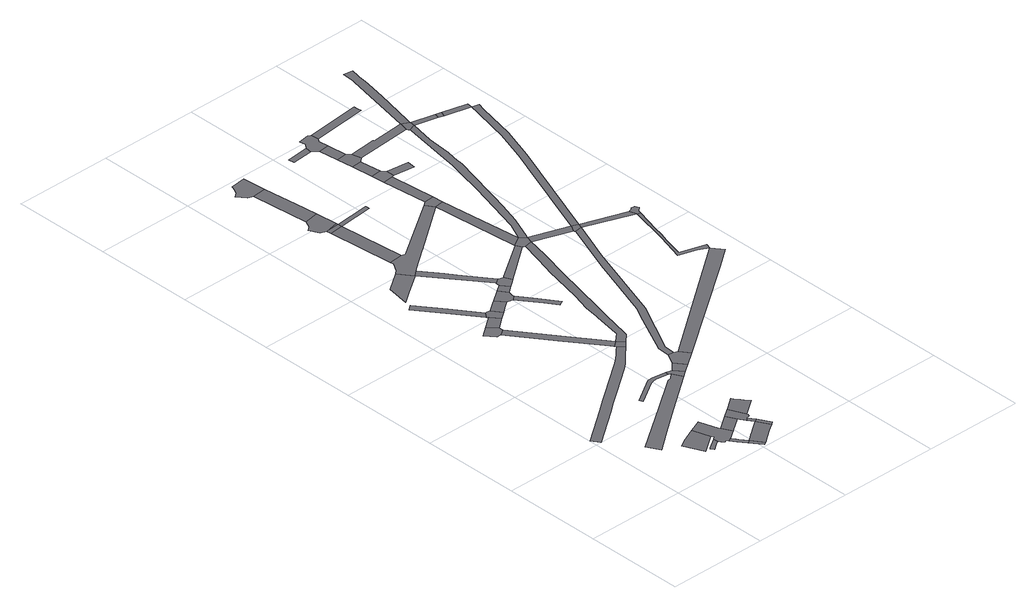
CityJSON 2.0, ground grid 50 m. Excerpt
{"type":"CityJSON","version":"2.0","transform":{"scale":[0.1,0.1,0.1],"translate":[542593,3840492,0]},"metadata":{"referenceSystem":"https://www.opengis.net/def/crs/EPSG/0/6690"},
"CityObjects":{
"road1":{"type":"Road","attributes":{"RoadStructureAttribute.sectionType":"1"},"geometry":[{"type":"MultiSurface","lod":"1","boundaries":[[[0,1,2,3,4]]]}]},
"road2":{"type":"Road","geometry":[{"type":"MultiSurface","lod":"1","boundaries":[[[5,6,7,8,9,10]]]}]},
"road3":{"type":"Road","geometry":[{"type":"MultiSurface","lod":"1","boundaries":[[[11,12,13,14,15,16,17]]]}]},
"road4":{"type":"Road","geometry":[{"type":"MultiSurface","lod":"1","boundaries":[[[18,19,0,4,20,5,10,21,22,23,14,13,24,25,26,27,28]]]}]},
"road5":{"type":"Road","geometry":[{"type":"MultiSurface","lod":"1","boundaries":[[[17,16,29,30]]]}]},
"road6":{"type":"Road","attributes":{"RoadStructureAttribute.sectionType":"1"},"geometry":[{"type":"MultiSurface","lod":"1","boundaries":[[[31,32,33,34,35,36,37,38,39,40,41,42,43,44,45,46,47,48,49,50]]]}]},
"road7":{"type":"Road","attributes":{"RoadStructureAttribute.sectionType":"1"},"geometry":[{"type":"MultiSurface","lod":"1","boundaries":[[[51,52,53,54,55,56,57,58,59]]]}]},
"road8":{"type":"Road","geometry":[{"type":"MultiSurface","lod":"1","boundaries":[[[60,61,62,63,64,27,26,65,66,67,68,69]]]}]},
"road9":{"type":"Road","attributes":{"RoadStructureAttribute.sectionType":"1"},"geometry":[{"type":"MultiSurface","lod":"1","boundaries":[[[70,71,72,73,74,17,30,75,76,77]]]}]},
"road10":{"type":"Road","geometry":[{"type":"MultiSurface","lod":"1","boundaries":[[[78,60,69,79,80,81,82,83,84,85,86]]]}]},
"road11":{"type":"Road","geometry":[{"type":"MultiSurface","lod":"1","boundaries":[[[80,79,70,87]]]}]},
"road12":{"type":"Road","attributes":{"RoadStructureAttribute.sectionType":"1"},"geometry":[{"type":"MultiSurface","lod":"1","boundaries":[[[88,89,90,91,92,93,94,95,96,97]]]}]},
"road13":{"type":"Road","geometry":[{"type":"MultiSurface","lod":"1","boundaries":[[[87,70,77,98]]]}]},
"road14":{"type":"Road","geometry":[{"type":"MultiSurface","lod":"1","boundaries":[[[99,100,101,102,103,104,105]]]}]},
"road15":{"type":"Road","geometry":[{"type":"MultiSurface","lod":"1","boundaries":[[[106,107,108,109,110,111,78,86]]]}]},
"road16":{"type":"Road","attributes":{"RoadStructureAttribute.sectionType":"1"},"geometry":[{"type":"MultiSurface","lod":"1","boundaries":[[[112,113,114,115,116,117]]]}]},
"road17":{"type":"Road","attributes":{"RoadStructureAttribute.sectionType":"1"},"geometry":[{"type":"MultiSurface","lod":"1","boundaries":[[[118,99,105,119,120]]]}]},
"road18":{"type":"Road","attributes":{"RoadStructureAttribute.sectionType":"1"},"geometry":[{"type":"MultiSurface","lod":"1","boundaries":[[[121,122,104,103,123,124,125,126]]]}]},
"road19":{"type":"Road","geometry":[{"type":"MultiSurface","lod":"1","boundaries":[[[97,96,51,59,127,128]]]}]},
"road20":{"type":"Road","geometry":[{"type":"MultiSurface","lod":"1","boundaries":[[[129,130,117,116,118,120,131,132]]]}]},
"road21":{"type":"Road","geometry":[{"type":"MultiSurface","lod":"1","boundaries":[[[133,134,135,136,137,138]]]}]},
"road22":{"type":"Road","attributes":{"RoadStructureAttribute.sectionType":"1"},"geometry":[{"type":"MultiSurface","lod":"1","boundaries":[[[139,140,128,127,141]]]}]},
"road23":{"type":"Road","attributes":{"RoadStructureAttribute.sectionType":"1"},"geometry":[{"type":"MultiSurface","lod":"1","boundaries":[[[142,143,132,131,144,145]]]}]},
"road24":{"type":"Road","geometry":[{"type":"MultiSurface","lod":"1","boundaries":[[[125,31,50,146,147,126]]]}]},
"road25":{"type":"Road","geometry":[{"type":"MultiSurface","lod":"1","boundaries":[[[148,149,150,139,141,151,152,153]]]}]},
"road26":{"type":"Road","geometry":[{"type":"MultiSurface","lod":"1","boundaries":[[[154,142,145,155,156,157,158,159,160]]]}]},
"road27":{"type":"Road","attributes":{"RoadStructureAttribute.sectionType":"1"},"geometry":[{"type":"MultiSurface","lod":"1","boundaries":[[[161,162,163,138,164,165,166]]]}]},
"road28":{"type":"Road","geometry":[{"type":"MultiSurface","lod":"1","boundaries":[[[167,168,169,170,171,172,158,157]]]}]},
"road29":{"type":"Road","attributes":{"RoadStructureAttribute.sectionType":"1"},"geometry":[{"type":"MultiSurface","lod":"1","boundaries":[[[173,154,160,174]]]}]},
"road30":{"type":"Road","attributes":{"RoadStructureAttribute.sectionType":"1"},"geometry":[{"type":"MultiSurface","lod":"1","boundaries":[[[175,176,177,178]]]}]},
"road31":{"type":"Road","geometry":[{"type":"MultiSurface","lod":"1","boundaries":[[[179,180,181,182,183,184,185]]]}]},
"road32":{"type":"Road","geometry":[{"type":"MultiSurface","lod":"1","boundaries":[[[186,184,176,175]]]}]},
"road33":{"type":"Road","attributes":{"RoadStructureAttribute.sectionType":"1"},"geometry":[{"type":"MultiSurface","lod":"1","boundaries":[[[185,184,186]]]}]},
"road34":{"type":"Road","geometry":[{"type":"MultiSurface","lod":"1","boundaries":[[[187,188,166,165,189,173,174,190,191,192]]]}]},
"road35":{"type":"Road","attributes":{"RoadStructureAttribute.sectionType":"1"},"geometry":[{"type":"MultiSurface","lod":"1","boundaries":[[[193,194,195,196,180,179]]]}]},
"road36":{"type":"Road","geometry":[{"type":"MultiSurface","lod":"1","boundaries":[[[197,198,199,200,201,202,203,195,194]]]}]},
"road37":{"type":"Road","attributes":{"RoadStructureAttribute.sectionType":"1"},"geometry":[{"type":"MultiSurface","lod":"1","boundaries":[[[204,205,206,207,208,209,210,211,212,213,214,215,216,217,218,219,220,221,222,223,224,126,147]]]}]},
"road38":{"type":"Road","geometry":[{"type":"MultiSurface","lod":"1","boundaries":[[[225,226,227,178,177,228,229,133,138,163,230,231,232,233,234,235]]]}]},
"road39":{"type":"Road","geometry":[{"type":"MultiSurface","lod":"1","boundaries":[[[236,237,238,186,175]]]}]},
"road40":{"type":"Road","attributes":{"RoadStructureAttribute.sectionType":"1"},"geometry":[{"type":"MultiSurface","lod":"1","boundaries":[[[239,240,241,242,192,191,243,244]]]}]},
"road41":{"type":"Road","attributes":{"RoadStructureAttribute.sectionType":"1"},"geometry":[{"type":"MultiSurface","lod":"1","boundaries":[[[245,246,247,248,249,250,251,252,253,254,255,256,148,153]]]}]},
"road42":{"type":"Road","attributes":{"RoadStructureAttribute.sectionType":"1"},"geometry":[{"type":"MultiSurface","lod":"1","boundaries":[[[257,152,151,258,259]]]}]},
"road43":{"type":"Road","geometry":[{"type":"MultiSurface","lod":"1","boundaries":[[[260,239,244,261,215,214,262]]]}]},
"road44":{"type":"Road","attributes":{"RoadStructureAttribute.sectionType":"1"},"geometry":[{"type":"MultiSurface","lod":"1","boundaries":[[[263,264,265,235,266,267,239,260]]]}]},
"road45":{"type":"Road","geometry":[{"type":"MultiSurface","lod":"1","boundaries":[[[268,269,270,225,235,265]]]}]},
"road46":{"type":"Road","geometry":[{"type":"MultiSurface","lod":"1","boundaries":[[[271,272,273,274]]]}]},
"road47":{"type":"Road","attributes":{"RoadStructureAttribute.sectionType":"1"},"geometry":[{"type":"MultiSurface","lod":"1","boundaries":[[[275,276,270,269]]]}]},
"road48":{"type":"Road","attributes":{"RoadStructureAttribute.sectionType":"1"},"geometry":[{"type":"MultiSurface","lod":"1","boundaries":[[[262,214,277,278,279]]]}]},
"road49":{"type":"Road","geometry":[{"type":"MultiSurface","lod":"1","boundaries":[[[280,281,276,275,282,283]]]}]},
"road50":{"type":"Road","attributes":{"RoadStructureAttribute.sectionType":"1"},"geometry":[{"type":"MultiSurface","lod":"1","boundaries":[[[284,285,281,280]]]}]},
"road51":{"type":"Road","geometry":[{"type":"MultiSurface","lod":"1","boundaries":[[[286,287,285,284,288,289]]]}]},
"road52":{"type":"Road","attributes":{"RoadStructureAttribute.sectionType":"1"},"geometry":[{"type":"MultiSurface","lod":"1","boundaries":[[[290,291,287,286]]]}]},
"road53":{"type":"Road","geometry":[{"type":"MultiSurface","lod":"1","boundaries":[[[292,293,294,271,274,291,290,295,296,297,298]]]}]},
"road54":{"type":"Road","geometry":[{"type":"MultiSurface","lod":"1","boundaries":[[[279,278,299,250,249,300]]]}]},
"road55":{"type":"Road","geometry":[{"type":"MultiSurface","lod":"1","boundaries":[[[301,302,283,282]]]}]},
"road56":{"type":"Road","attributes":{"RoadStructureAttribute.sectionType":"1"},"geometry":[{"type":"MultiSurface","lod":"1","boundaries":[[[303,304,305,306,307,308,309,310,311,312,313,314,315,316,317,318,319,320,321,322,323,324,260,262]]]}]},
"road57":{"type":"Road","attributes":{"RoadStructureAttribute.sectionType":"1"},"geometry":[{"type":"MultiSurface","lod":"1","boundaries":[[[300,249,325,326,327]]]}]},
"road58":{"type":"Road","attributes":{"RoadStructureAttribute.sectionType":"1"},"geometry":[{"type":"MultiSurface","lod":"1","boundaries":[[[326,328,329,330,257,331,332,333,334,335,336,337]]]}]},
"road59":{"type":"Road","attributes":{"RoadStructureAttribute.sectionType":"1"},"geometry":[{"type":"MultiSurface","lod":"1","boundaries":[[[338,339,340,289,288,341]]]}]},
"road60":{"type":"Road","attributes":{"RoadStructureAttribute.sectionType":"1"},"geometry":[{"type":"MultiSurface","lod":"1","boundaries":[[[342,343,344,298,297]]]}]},
"road61":{"type":"Road","geometry":[{"type":"MultiSurface","lod":"1","boundaries":[[[345,346,347,327,326,337,348,349,350]]]}]},
"road62":{"type":"Road","attributes":{"RoadStructureAttribute.sectionType":"1"},"geometry":[{"type":"MultiSurface","lod":"1","boundaries":[[[351,352,353,354,355,356,357,279,300,358,359,360,361]]]}]},
"road63":{"type":"Road","geometry":[{"type":"MultiSurface","lod":"1","boundaries":[[[338,341,362,316,315,363]]]}]},
"road64":{"type":"Road","attributes":{"RoadStructureAttribute.sectionType":"1"},"geometry":[{"type":"MultiSurface","lod":"1","boundaries":[[[364,363,315,365,366]]]}]},
"road65":{"type":"Road","attributes":{"RoadStructureAttribute.sectionType":"1"},"geometry":[{"type":"MultiSurface","lod":"1","boundaries":[[[367,368,369,370,371,338,363,372,373,374,375,376,377,378,379,380]]]}]},
"road66":{"type":"Road","geometry":[{"type":"MultiSurface","lod":"1","boundaries":[[[366,365,381,382]]]}]},
"road67":{"type":"Road","attributes":{"RoadStructureAttribute.sectionType":"1"},"geometry":[{"type":"MultiSurface","lod":"1","boundaries":[[[382,381,351,383]]]}]}
},
"vertices":[
[370,301,0],[291,266,0],[258,246,0],[301,145,0],[397,214,0],
[389,188,0],[336,152,0],[329,147,0],[340,131,0],[371,152,0],[391,166,0],
[465,115,0],[458,125,0],[446,143,0],[429,134,0],[449,105,0],[476,66,0],[492,78,0],
[433,329,0],[388,309,0],[406,200,0],[401,152,0],[410,139,0],[421,147,0],[459,153,0],[478,166,0],[493,176,0],[468,227,0],[461,238,0],
[519,9,0],[534,19,0],
[576,976,0],[560,960,0],[522,923,0],[520,922,0],[509,912,0],[475,885,0],[291,753,0],[253,725,0],[190,678,0],[3,540,0],[29,501,0],[216,638,0],[274,681,0],[339,729,0],[483,833,0],[513,858,0],[535,880,0],[536,882,0],[558,903,0],[603,949,0],
[602,668,0],[575,645,0],[558,642,0],[384,518,0],[142,347,0],[176,282,0],[286,366,0],[419,467,0],[627,617,0],
[542,280,0],[533,273,0],[487,240,0],[477,233,0],[470,228,0],[507,187,0],[511,189,0],[531,203,0],[556,221,0],[567,229,0],
[612,164,0],[556,124,0],[543,114,0],[525,102,0],[503,86,0],[567,44,0],[606,72,0],[644,99,0],
[586,310,0],[591,194,0],[604,208,0],[611,208,0],[616,209,0],[620,211,0],[623,216,0],[625,222,0],[624,230,0],
[627,175,0],
[524,703,0],[502,703,0],[492,698,0],[365,617,0],[373,602,0],[492,675,0],[507,680,0],[524,683,0],[589,674,0],[592,691,0],
[659,110,0],
[279,1466,0],[227,1427,0],[263,1380,0],[280,1381,0],[285,1380,0],[315,1402,0],[317,1423,0],
[706,289,0],[696,303,0],[679,327,0],[662,351,0],[656,360,0],[594,316,0],
[257,1677,0],[161,1807,0],[136,1786,0],[230,1658,0],[333,1519,0],[353,1546,0],
[339,1511,0],[326,1430,0],[373,1466,0],
[564,1058,0],[474,1182,0],[442,1162,0],[562,997,0],[571,984,0],[601,1006,0],
[657,639,0],[623,686,0],
[362,1544,0],[359,1545,0],[411,1495,0],[376,1541,0],
[282,2022,0],[185,1952,0],[163,1837,0],[220,1876,0],[331,1953,0],[332,1953,0],
[663,725,0],[630,692,0],[702,671,0],
[442,1587,0],[424,1575,0],[447,1522,0],[473,1542,0],
[619,965,0],[629,975,0],
[692,782,0],[692,781,0],[674,747,0],[774,723,0],[740,770,0],[723,779,0],
[504,1630,0],[491,1539,0],[501,1536,0],[506,1535,0],[528,1555,0],[526,1558,0],[533,1588,0],
[464,1836,0],[432,1880,0],[360,1977,0],[436,1813,0],[540,1676,0],[568,1695,0],
[583,1427,0],[623,1369,0],[636,1376,0],[647,1382,0],[647,1384,0],[586,1472,0],
[537,1653,0],[567,1614,0],
[366,2438,0],[295,2429,0],[325,2098,0],[396,2105,0],
[353,2577,0],[280,2567,0],[264,2530,0],[241,2513,0],[265,2466,0],[293,2454,0],[363,2468,0],
[364,2458,0],
[579,1689,0],[569,1693,0],[539,1673,0],[596,1636,0],[610,1647,0],[592,1684,0],
[346,2648,0],[324,2865,0],[251,2858,0],[273,2648,0],
[312,2982,0],[238,2974,0],[236,2969,0],[229,2954,0],[217,2930,0],[193,2911,0],[226,2867,0],
[671,1017,0],[677,1043,0],[678,1046,0],[690,1097,0],[713,1190,0],[729,1254,0],[798,1536,0],[836,1680,0],[855,1759,0],[864,1797,0],[864,1798,0],[821,1788,0],[772,1609,0],[765,1585,0],[713,1370,0],[688,1277,0],[674,1199,0],[672,1190,0],[646,1053,0],[646,1049,0],[602,1007,0],
[725,2309,0],[427,2108,0],[413,2098,0],[327,2079,0],[303,2038,0],[359,1979,0],[402,2010,0],[440,2038,0],[479,2066,0],[486,2071,0],[754,2267,0],
[544,2455,0],[543,2465,0],[542,2475,0],
[795,1826,0],[793,1823,0],[599,1689,0],[599,1688,0],[672,1694,0],[808,1796,0],
[725,834,0],[866,1103,0],[1010,1521,0],[1052,1630,0],[1091,1729,0],[1054,1723,0],[954,1465,0],[837,1126,0],[835,1121,0],[796,1044,0],[695,843,0],[695,839,0],
[1378,1242,0],[1313,1111,0],[1418,1188,0],
[845,1854,0],[812,1793,0],[875,1834,0],
[807,2217,0],[806,2233,0],[801,2275,0],[760,2204,0],[764,2158,0],
[801,2279,0],[797,2329,0],[748,2325,0],
[664,2965,0],[551,2956,0],[554,2926,0],[660,2935,0],
[777,2557,0],[725,2552,0],
[1044,1735,0],[1049,1734,0],[1070,1768,0],
[771,2625,0],[719,2620,0],[789,2562,0],[789,2603,0],
[761,2733,0],[708,2728,0],
[753,2817,0],[699,2811,0],[782,2752,0],[772,2801,0],
[743,2915,0],[689,2910,0],
[733,3028,0],[678,3022,0],[682,2988,0],[738,2966,0],[749,2981,0],[750,2981,0],[747,3021,0],
[1052,1728,0],[1099,1752,0],
[897,2549,0],[902,2589,0],
[882,1851,0],[929,1964,0],[965,2077,0],[985,2150,0],[1043,2363,0],[1050,2389,0],[1059,2420,0],[1062,2443,0],[1064,2458,0],[1076,2528,0],[1082,2593,0],[1087,2653,0],[1114,2776,0],[1079,2761,0],[1077,2751,0],[1038,2533,0],[1022,2443,0],[1009,2390,0],[1005,2372,0],[974,2247,0],[887,1946,0],[850,1864,0],
[1322,1642,0],[1332,1638,0],[1321,1676,0],
[1282,1440,0],[1239,1293,0],[1328,1265,0],[1386,1268,0],[1259,1308,0],[1278,1375,0],[1286,1408,0],[1301,1458,0],[1313,1508,0],[1349,1634,0],
[1079,2822,0],[910,2807,0],[910,2812,0],[1068,2775,0],
[1030,3010,0],[1028,3029,0],[1026,3049,0],
[1345,1688,0],[1339,1681,0],[1330,1677,0],[1354,1651,0],[1372,1668,0],[1363,1686,0],
[1385,2706,0],[1375,2659,0],[1346,2532,0],[1331,2468,0],[1285,2333,0],[1270,2288,0],[1242,2217,0],[1307,2286,0],[1365,2462,0],[1410,2659,0],[1420,2697,0],
[1074,2766,0],[1117,2803,0],
[1119,2802,0],[1229,2746,0],[1236,2773,0],
[1166,3259,0],[1161,3214,0],[1161,3209,0],[1159,3194,0],[1157,3183,0],[1118,2813,0],[1122,2830,0],[1168,3031,0],[1190,3134,0],[1196,3176,0],[1196,3178,0],[1201,3209,0],[1202,3212,0],[1209,3251,0],
[1256,2739,0],[1263,2766,0],
[1390,2734,0]
]}
